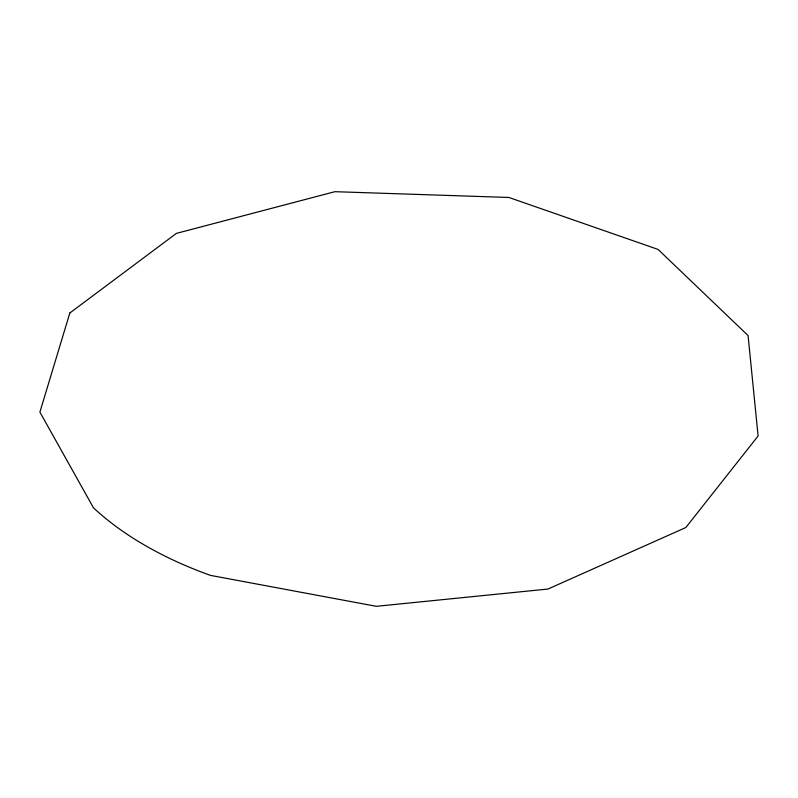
<?xml version="1.0" encoding="UTF-8"?>
<svg xmlns="http://www.w3.org/2000/svg" width="798" height="798" viewBox="0 0 798 798"><rect width="100%" height="100%" fill="white"/><g stroke="black" fill="none" stroke-linecap="round" stroke-linejoin="round"><path stroke-width="1.2" d="M69.835 312.996L39.9 412.097L93.476 507.827A362.641 209.365 0 0 0 210.502 575.388L376.307 606.32L547.957 589.044L685.831 527.528L758.1 435.997L748.075 335.559L658.081 249.425L508.875 197.465L334.921 191.68L176.378 233.395L69.835 312.996"/></g></svg>
